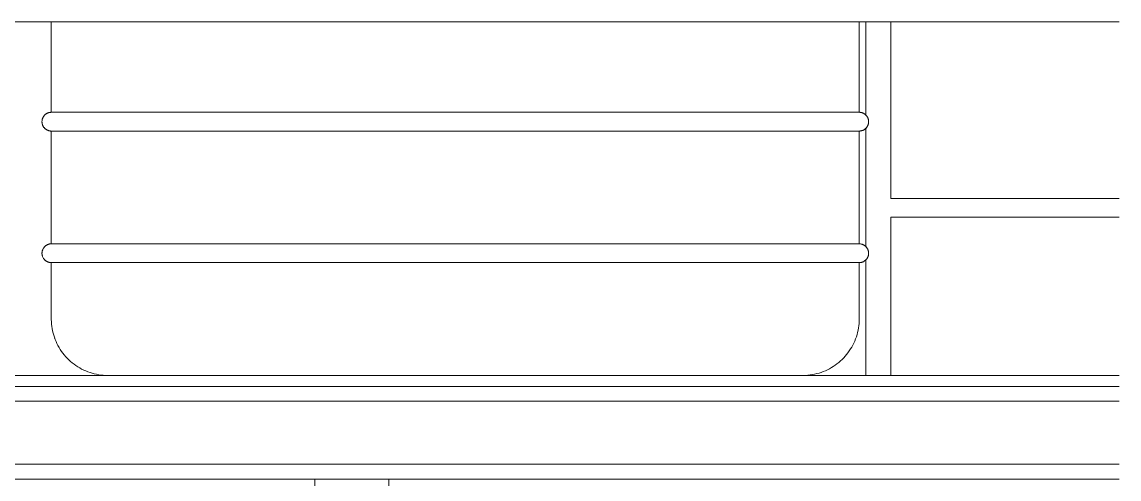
# Model space of a CAD drawing. Header units: inches. Extents: x 22 to 382261, y 22 to 371281.
# Drawn here: x 179975 to 181458, y 147031 to 147648 of the extents above; entities that cross this region are included whole.
import ezdxf

# ---------------------------------------------------------------- set-up
doc = ezdxf.new("R2010")
doc.units = ezdxf.units.IN
doc.header["$MEASUREMENT"] = 0
doc.layers.add('P-PIPE', color=3, linetype='Continuous', lineweight=9)

# ---------------------------------------------------------------- blocks, each defined once
blk = doc.blocks.new('96M_High_Galvanize_Water_Tank_Frame_22788 - 96M_High_Galvanize_Water_Tank_Frame_22788-498790-Approach Elevation')
at = {"layer": 'P-PIPE'}
for p, q in [((11216.8, 7357.7), (9544.3, 7357.7)), ((9773.2, 7357.7), (9773.2, 7235.6)), ((9773.2, 7357.7), (9773.2, 7235.6)), ((10865.4, 7235.6), (10865.4, 7357.7)), ((10865.4, 7235.6), (10865.4, 7357.7)), ((10874.3, 7357.7), (10874.3, 7231)), ((10908.2, 7119), (10908.2, 7357.7)), ((9773.2, 7235.6), (9773.7, 7235.6)), ((9774.8, 7235.6), (9773.2, 7235.6)), ((10319.3, 7235.6), (9773.2, 7235.6)), ((10865.4, 7235.6), (10319.3, 7235.6)), ((10865.4, 7235.6), (10863.9, 7235.6)), ((10865.4, 7235.6), (10865, 7235.6)), ((9773.2, 7210.2), (9773.7, 7210.2)), ((9773.2, 7210.2), (9773.2, 7057.8)), ((9774.8, 7210.2), (9773.2, 7210.2)), ((9773.2, 7210.2), (9773.2, 7057.8)), ((10319.3, 7210.2), (9773.2, 7210.2)), ((10865.4, 7210.2), (10319.3, 7210.2)), ((10865.4, 7210.2), (10863.9, 7210.2)), ((10865.4, 7210.2), (10865, 7210.2)), ((10865.4, 7057.8), (10865.4, 7210.2)), ((10865.4, 7057.8), (10865.4, 7210.2)), ((10874.3, 7214.2), (10874.3, 7053.2)), ((10875.1, 7214.6), (10874.7, 7214.3)), ((10876.3, 7216.3), (10876, 7215.8)), ((11216.8, 7119), (10908.2, 7119)), ((10908.2, 6880), (10908.2, 7094)), ((10908.2, 7094), (11216.8, 7094)), ((9773.2, 7057.8), (9773.7, 7057.8)), ((9774.8, 7057.8), (9773.2, 7057.8)), ((10319.3, 7057.8), (9773.2, 7057.8)), ((10865.4, 7057.8), (10319.3, 7057.8)), ((10865.4, 7057.8), (10863.9, 7057.8)), ((10865.4, 7057.8), (10865, 7057.8)), ((9773.2, 7032.4), (9773.7, 7032.4)), ((9773.2, 7032.4), (9773.2, 6956.2)), ((9774.8, 7032.4), (9773.2, 7032.4)), ((9773.2, 7032.4), (9773.2, 6956.2)), ((10319.3, 7032.4), (9773.2, 7032.4)), ((10865.4, 7032.4), (10319.3, 7032.4)), ((10865.4, 7032.4), (10863.9, 7032.4)), ((10865.4, 7032.4), (10865, 7032.4)), ((10865.4, 6956.2), (10865.4, 7032.4)), ((10865.4, 6956.2), (10865.4, 7032.4)), ((10874.3, 7036.4), (10874.3, 6880)), ((10875.1, 7036.8), (10874.7, 7036.5)), ((10876.3, 7038.5), (10876, 7038)), ((9569.3, 6880), (11216.8, 6880)), ((9569.3, 6865), (11216.8, 6865)), ((11216.8, 6865), (9569.3, 6865)), ((9569.3, 6845), (11216.8, 6845)), ((11216.8, 6760), (9569.3, 6760)), ((9569.3, 6740), (11216.8, 6740)), ((10229.3, 6740), (10129.3, 6740)), ((10129.3, 6740), (10129.3, 6720)), ((10229.3, 6720), (10229.3, 6740))]:
    blk.add_line(p, q, dxfattribs=at)
at = {"layer": 'P-PIPE', "flags": 128}
for points in [[(9773.2, 7210.2), (9772.7, 7210.2), (9772.2, 7210.2), (9771.7, 7210.3), (9771.2, 7210.4), (9770.7, 7210.5), (9770.2, 7210.6), (9769.7, 7210.7), (9769.2, 7210.8), (9768.8, 7211), (9768.3, 7211.2), (9767.8, 7211.4), (9767.4, 7211.6), (9766.9, 7211.9), (9766.5, 7212.1), (9766.1, 7212.4), (9765.6, 7212.7), (9765.2, 7213), (9764.9, 7213.4), (9764.5, 7213.7), (9764.1, 7214.1), (9763.8, 7214.4), (9763.4, 7214.8), (9763.1, 7215.2), (9762.8, 7215.6), (9762.5, 7216), (9762.3, 7216.5), (9762, 7216.9), (9761.8, 7217.4), (9761.6, 7217.8), (9761.4, 7218.3), (9761.2, 7218.8), (9761.1, 7219.3), (9760.9, 7219.7), (9760.8, 7220.2), (9760.7, 7220.7), (9760.6, 7221.2), (9760.6, 7221.7), (9760.5, 7222.3), (9760.5, 7222.8), (9760.5, 7223.3), (9760.6, 7223.8), (9760.6, 7224.3), (9760.7, 7224.8), (9760.8, 7225.3), (9760.9, 7225.8), (9761, 7226.3), (9761.1, 7226.8), (9761.3, 7227.2), (9761.5, 7227.7), (9761.7, 7228.2), (9761.9, 7228.6), (9762.1, 7229.1), (9762.4, 7229.5), (9762.7, 7230), (9763, 7230.4), (9763.3, 7230.8), (9763.6, 7231.2), (9763.9, 7231.5), (9764.3, 7231.9), (9764.6, 7232.3), (9765, 7232.6), (9765.4, 7232.9), (9765.8, 7233.2), (9766.2, 7233.5), (9766.7, 7233.8), (9767.1, 7234), (9767.6, 7234.3), (9768, 7234.5), (9768.5, 7234.7), (9769, 7234.9), (9769.5, 7235), (9769.9, 7235.2), (9770.4, 7235.3), (9770.9, 7235.4), (9771.4, 7235.5), (9771.9, 7235.5), (9772.4, 7235.6), (9773, 7235.6), (9773.2, 7235.6)], [(9773.2, 7210.2), (9772.7, 7210.2), (9772.2, 7210.2), (9771.7, 7210.3), (9771.2, 7210.4), (9770.7, 7210.5), (9770.2, 7210.6), (9769.7, 7210.7), (9769.2, 7210.8), (9768.8, 7211), (9768.3, 7211.2), (9767.8, 7211.4), (9767.4, 7211.6), (9766.9, 7211.9), (9766.5, 7212.1), (9766.1, 7212.4), (9765.6, 7212.7), (9765.2, 7213), (9764.9, 7213.4), (9764.5, 7213.7), (9764.1, 7214.1), (9763.8, 7214.4), (9763.4, 7214.8), (9763.1, 7215.2), (9762.8, 7215.6), (9762.5, 7216), (9762.3, 7216.5), (9762, 7216.9), (9761.8, 7217.4), (9761.6, 7217.8), (9761.4, 7218.3), (9761.2, 7218.8), (9761.1, 7219.3), (9760.9, 7219.7), (9760.8, 7220.2), (9760.7, 7220.7), (9760.6, 7221.2), (9760.6, 7221.7), (9760.5, 7222.3), (9760.5, 7222.8), (9760.5, 7223.3), (9760.6, 7223.8), (9760.6, 7224.3)], [(9760.8, 7225.3), (9760.9, 7225.8), (9761, 7226.3), (9761.1, 7226.8)], [(9766.2, 7233.5), (9766.7, 7233.8), (9767.1, 7234), (9767.6, 7234.3), (9768, 7234.5), (9768.5, 7234.7), (9769, 7234.9), (9769.5, 7235), (9769.9, 7235.2), (9770.4, 7235.3), (9770.9, 7235.4), (9771.4, 7235.5), (9771.9, 7235.5), (9772.4, 7235.6), (9773, 7235.6), (9773.2, 7235.6)], [(9773.9, 7235.6), (9773.3, 7235.6), (9773.2, 7235.6)], [(10319.3, 7235.6), (10297.5, 7235.6), (10275.7, 7235.6), (10254, 7235.6), (10232.3, 7235.6), (10210.8, 7235.6), (10189.5, 7235.6), (10168.4, 7235.6), (10147.5, 7235.6), (10126.9, 7235.6), (10106.7, 7235.6), (10086.7, 7235.6), (10067.1, 7235.6), (10048, 7235.6), (10029.2, 7235.6), (10011, 7235.6), (9993.2, 7235.6), (9975.9, 7235.6), (9959.2, 7235.6), (9943.1, 7235.6), (9927.6, 7235.6), (9912.7, 7235.6), (9898.4, 7235.6), (9884.8, 7235.6), (9872, 7235.6), (9859.8, 7235.6), (9848.4, 7235.6), (9837.7, 7235.6), (9827.8, 7235.6), (9818.7, 7235.6), (9810.3, 7235.6), (9802.8, 7235.6), (9796.2, 7235.6), (9790.3, 7235.6), (9785.3, 7235.6), (9781.2, 7235.6), (9777.9, 7235.6), (9775.5, 7235.6), (9773.9, 7235.6), (9773.3, 7235.6), (9773.2, 7235.6)], [(9773.2, 7235.6), (9773.7, 7235.6), (9775, 7235.6), (9777.2, 7235.6)], [(10865.4, 7235.6), (10865, 7235.6), (10863.7, 7235.6), (10861.5, 7235.6), (10858.5, 7235.6), (10854.5, 7235.6), (10849.8, 7235.6), (10844.2, 7235.6), (10837.7, 7235.6), (10830.4, 7235.6), (10822.3, 7235.6), (10813.4, 7235.6), (10803.7, 7235.6), (10793.2, 7235.6), (10782, 7235.6), (10770, 7235.6), (10757.3, 7235.6), (10744, 7235.6), (10729.9, 7235.6), (10715.2, 7235.6), (10699.8, 7235.6), (10683.8, 7235.6), (10667.3, 7235.6), (10650.2, 7235.6), (10632.5, 7235.6), (10614.4, 7235.6), (10595.8, 7235.6), (10576.7, 7235.6), (10557.3, 7235.6), (10537.4, 7235.6), (10517.2, 7235.6), (10496.7, 7235.6), (10475.9, 7235.6), (10454.9, 7235.6), (10433.6, 7235.6), (10412.1, 7235.6), (10390.5, 7235.6), (10368.8, 7235.6), (10347.1, 7235.6), (10325.2, 7235.6), (10319.3, 7235.6)], [(10860.8, 7235.6), (10863.2, 7235.6), (10864.7, 7235.6), (10865.4, 7235.6), (10865.4, 7235.6)], [(10864.7, 7235.6), (10865.4, 7235.6), (10865.4, 7235.6)], [(10865.4, 7235.6), (10865.9, 7235.6), (10866.4, 7235.6), (10866.9, 7235.5), (10867.4, 7235.4), (10867.9, 7235.3), (10868.4, 7235.2), (10868.9, 7235.1), (10869.4, 7235), (10869.9, 7234.8), (10870.4, 7234.6), (10870.8, 7234.4), (10871.3, 7234.2), (10871.7, 7233.9), (10872.2, 7233.7), (10872.6, 7233.4), (10873, 7233.1), (10873.4, 7232.8), (10873.8, 7232.4), (10874.2, 7232.1), (10874.5, 7231.7), (10874.9, 7231.4), (10875.2, 7231)], [(10865.4, 7235.6), (10865.9, 7235.6), (10866.4, 7235.6), (10866.9, 7235.5), (10867.4, 7235.4), (10867.9, 7235.3), (10868.4, 7235.2), (10868.9, 7235.1), (10869.4, 7235), (10869.9, 7234.8), (10870.4, 7234.6), (10870.8, 7234.4), (10871.3, 7234.2), (10871.7, 7233.9), (10872.2, 7233.7), (10872.6, 7233.4), (10873, 7233.1), (10873.4, 7232.8), (10873.8, 7232.4), (10874.2, 7232.1), (10874.5, 7231.7), (10874.9, 7231.4), (10875.2, 7231), (10875.5, 7230.6), (10875.8, 7230.2), (10876.1, 7229.8), (10876.4, 7229.3), (10876.6, 7228.9), (10876.9, 7228.4), (10877.1, 7228), (10877.3, 7227.5), (10877.4, 7227), (10877.6, 7226.5), (10877.7, 7226.1), (10877.8, 7225.6), (10877.9, 7225.1), (10878, 7224.6), (10878.1, 7224.1), (10878.1, 7223.5), (10878.1, 7223), (10878.1, 7222.5), (10878.1, 7222), (10878, 7221.5), (10878, 7221), (10877.9, 7220.5), (10877.8, 7220), (10877.7, 7219.5), (10877.5, 7219), (10877.4, 7218.6), (10877.2, 7218.1), (10877, 7217.6), (10876.8, 7217.2), (10876.5, 7216.7), (10876.3, 7216.3), (10876, 7215.8), (10875.7, 7215.4), (10875.4, 7215), (10875.1, 7214.6), (10874.7, 7214.3), (10874.4, 7213.9), (10874, 7213.5), (10873.6, 7213.2), (10873.2, 7212.9), (10872.8, 7212.6), (10872.4, 7212.3), (10872, 7212), (10871.5, 7211.8), (10871.1, 7211.5), (10870.6, 7211.3), (10870.2, 7211.1), (10869.7, 7210.9), (10869.2, 7210.8), (10868.7, 7210.6), (10868.2, 7210.5), (10867.7, 7210.4), (10867.2, 7210.3), (10866.7, 7210.3), (10866.2, 7210.2), (10865.7, 7210.2), (10865.4, 7210.2)], [(10878.1, 7224.1), (10878.1, 7223.5), (10878.1, 7223), (10878.1, 7222.5), (10878.1, 7222), (10878, 7221.5), (10878, 7221), (10877.9, 7220.5), (10877.8, 7220), (10877.7, 7219.5), (10877.5, 7219), (10877.4, 7218.6), (10877.2, 7218.1), (10877, 7217.6), (10876.8, 7217.2), (10876.5, 7216.7)], [(10877.4, 7227), (10877.6, 7226.5), (10877.7, 7226.1), (10877.8, 7225.6)], [(9773.9, 7210.2), (9773.3, 7210.2), (9773.2, 7210.2)], [(9777.9, 7210.2), (9775.5, 7210.2), (9773.9, 7210.2), (9773.3, 7210.2), (9773.2, 7210.2)], [(9773.2, 7210.2), (9773.7, 7210.2), (9775, 7210.2), (9777.2, 7210.2), (9780.2, 7210.2), (9784.1, 7210.2), (9788.9, 7210.2), (9794.5, 7210.2), (9800.9, 7210.2), (9808.2, 7210.2), (9816.3, 7210.2), (9825.2, 7210.2), (9834.9, 7210.2), (9845.4, 7210.2), (9856.6, 7210.2), (9868.6, 7210.2), (9881.3, 7210.2), (9894.7, 7210.2), (9908.8, 7210.2), (9923.5, 7210.2), (9938.9, 7210.2), (9954.8, 7210.2), (9971.4, 7210.2), (9988.5, 7210.2), (10006.1, 7210.2), (10024.3, 7210.2), (10042.9, 7210.2), (10061.9, 7210.2), (10081.4, 7210.2), (10101.2, 7210.2), (10121.4, 7210.2), (10142, 7210.2), (10162.8, 7210.2), (10183.8, 7210.2), (10205.1, 7210.2), (10226.5, 7210.2), (10248.1, 7210.2), (10269.8, 7210.2), (10291.6, 7210.2), (10313.4, 7210.2), (10319.3, 7210.2)], [(10319.3, 7210.2), (10341.2, 7210.2), (10363, 7210.2), (10384.7, 7210.2), (10406.3, 7210.2), (10427.8, 7210.2), (10449.1, 7210.2), (10470.2, 7210.2), (10491.1, 7210.2), (10511.7, 7210.2), (10532, 7210.2), (10551.9, 7210.2), (10571.5, 7210.2), (10590.7, 7210.2), (10609.4, 7210.2), (10627.7, 7210.2), (10645.5, 7210.2), (10662.7, 7210.2), (10679.4, 7210.2), (10695.5, 7210.2), (10711.1, 7210.2), (10726, 7210.2), (10740.2, 7210.2), (10753.8, 7210.2), (10766.7, 7210.2), (10778.9, 7210.2), (10790.3, 7210.2), (10801, 7210.2), (10810.9, 7210.2), (10820, 7210.2), (10828.3, 7210.2), (10835.8, 7210.2), (10842.5, 7210.2), (10848.3, 7210.2), (10853.3, 7210.2), (10857.5, 7210.2), (10860.8, 7210.2), (10863.2, 7210.2), (10864.7, 7210.2), (10865.4, 7210.2), (10865.4, 7210.2)], [(10865.4, 7210.2), (10865, 7210.2), (10863.7, 7210.2), (10861.5, 7210.2)], [(10864.7, 7210.2), (10865.4, 7210.2), (10865.4, 7210.2)], [(10868.2, 7210.5), (10867.7, 7210.4), (10867.2, 7210.3), (10866.7, 7210.3), (10866.2, 7210.2), (10865.7, 7210.2), (10865.4, 7210.2)], [(9773.2, 7032.4), (9772.7, 7032.4), (9772.2, 7032.4), (9771.7, 7032.5), (9771.2, 7032.6), (9770.7, 7032.7), (9770.2, 7032.8), (9769.7, 7032.9), (9769.2, 7033), (9768.8, 7033.2), (9768.3, 7033.4), (9767.8, 7033.6), (9767.4, 7033.8), (9766.9, 7034.1), (9766.5, 7034.3), (9766.1, 7034.6), (9765.6, 7034.9), (9765.2, 7035.2), (9764.9, 7035.6), (9764.5, 7035.9), (9764.1, 7036.3), (9763.8, 7036.6), (9763.4, 7037), (9763.1, 7037.4), (9762.8, 7037.8), (9762.5, 7038.2), (9762.3, 7038.7), (9762, 7039.1), (9761.8, 7039.6), (9761.6, 7040), (9761.4, 7040.5), (9761.2, 7041), (9761.1, 7041.5), (9760.9, 7041.9), (9760.8, 7042.4), (9760.7, 7042.9), (9760.6, 7043.4), (9760.6, 7043.9), (9760.5, 7044.5), (9760.5, 7045), (9760.5, 7045.5), (9760.6, 7046), (9760.6, 7046.5), (9760.7, 7047), (9760.8, 7047.5), (9760.9, 7048), (9761, 7048.5), (9761.1, 7049), (9761.3, 7049.4), (9761.5, 7049.9), (9761.7, 7050.4), (9761.9, 7050.8), (9762.1, 7051.3), (9762.4, 7051.7), (9762.7, 7052.2), (9763, 7052.6), (9763.3, 7053), (9763.6, 7053.4), (9763.9, 7053.7), (9764.3, 7054.1), (9764.6, 7054.5), (9765, 7054.8), (9765.4, 7055.1), (9765.8, 7055.4), (9766.2, 7055.7), (9766.7, 7056), (9767.1, 7056.2), (9767.6, 7056.5), (9768, 7056.7), (9768.5, 7056.9), (9769, 7057.1), (9769.5, 7057.2), (9769.9, 7057.4), (9770.4, 7057.5), (9770.9, 7057.6), (9771.4, 7057.7), (9771.9, 7057.7), (9772.4, 7057.8), (9773, 7057.8), (9773.2, 7057.8)], [(9773.2, 7032.4), (9772.7, 7032.4), (9772.2, 7032.4), (9771.7, 7032.5), (9771.2, 7032.6), (9770.7, 7032.7), (9770.2, 7032.8), (9769.7, 7032.9), (9769.2, 7033), (9768.8, 7033.2), (9768.3, 7033.4), (9767.8, 7033.6), (9767.4, 7033.8), (9766.9, 7034.1), (9766.5, 7034.3), (9766.1, 7034.6), (9765.6, 7034.9), (9765.2, 7035.2), (9764.9, 7035.6), (9764.5, 7035.9), (9764.1, 7036.3), (9763.8, 7036.6), (9763.4, 7037), (9763.1, 7037.4), (9762.8, 7037.8), (9762.5, 7038.2), (9762.3, 7038.7), (9762, 7039.1), (9761.8, 7039.6), (9761.6, 7040), (9761.4, 7040.5), (9761.2, 7041), (9761.1, 7041.5), (9760.9, 7041.9), (9760.8, 7042.4), (9760.7, 7042.9), (9760.6, 7043.4), (9760.6, 7043.9), (9760.5, 7044.5), (9760.5, 7045), (9760.5, 7045.5), (9760.6, 7046), (9760.6, 7046.5)], [(9760.8, 7047.5), (9760.9, 7048), (9761, 7048.5), (9761.1, 7049)], [(9766.2, 7055.7), (9766.7, 7056), (9767.1, 7056.2), (9767.6, 7056.5), (9768, 7056.7), (9768.5, 7056.9), (9769, 7057.1), (9769.5, 7057.2), (9769.9, 7057.4), (9770.4, 7057.5), (9770.9, 7057.6), (9771.4, 7057.7), (9771.9, 7057.7), (9772.4, 7057.8), (9773, 7057.8), (9773.2, 7057.8)], [(9773.9, 7057.8), (9773.3, 7057.8), (9773.2, 7057.8)], [(10319.3, 7057.8), (10297.5, 7057.8), (10275.7, 7057.8), (10254, 7057.8), (10232.3, 7057.8), (10210.8, 7057.8), (10189.5, 7057.8), (10168.4, 7057.8), (10147.5, 7057.8), (10126.9, 7057.8), (10106.7, 7057.8), (10086.7, 7057.8), (10067.1, 7057.8), (10048, 7057.8), (10029.2, 7057.8), (10011, 7057.8), (9993.2, 7057.8), (9975.9, 7057.8), (9959.2, 7057.8), (9943.1, 7057.8), (9927.6, 7057.8), (9912.7, 7057.8), (9898.4, 7057.8), (9884.8, 7057.8), (9872, 7057.8), (9859.8, 7057.8), (9848.4, 7057.8), (9837.7, 7057.8), (9827.8, 7057.8), (9818.7, 7057.8), (9810.3, 7057.8), (9802.8, 7057.8), (9796.2, 7057.8), (9790.3, 7057.8), (9785.3, 7057.8), (9781.2, 7057.8), (9777.9, 7057.8), (9775.5, 7057.8), (9773.9, 7057.8), (9773.3, 7057.8), (9773.2, 7057.8)], [(9773.2, 7057.8), (9773.7, 7057.8), (9775, 7057.8), (9777.2, 7057.8)], [(10865.4, 7057.8), (10865, 7057.8), (10863.7, 7057.8), (10861.5, 7057.8), (10858.5, 7057.8), (10854.5, 7057.8), (10849.8, 7057.8), (10844.2, 7057.8), (10837.7, 7057.8), (10830.4, 7057.8), (10822.3, 7057.8), (10813.4, 7057.8), (10803.7, 7057.8), (10793.2, 7057.8), (10782, 7057.8), (10770, 7057.8), (10757.3, 7057.8), (10744, 7057.8), (10729.9, 7057.8), (10715.2, 7057.8), (10699.8, 7057.8), (10683.8, 7057.8), (10667.3, 7057.8), (10650.2, 7057.8), (10632.5, 7057.8), (10614.4, 7057.8), (10595.8, 7057.8), (10576.7, 7057.8), (10557.3, 7057.8), (10537.4, 7057.8), (10517.2, 7057.8), (10496.7, 7057.8), (10475.9, 7057.8), (10454.9, 7057.8), (10433.6, 7057.8), (10412.1, 7057.8), (10390.5, 7057.8), (10368.8, 7057.8), (10347.1, 7057.8), (10325.2, 7057.8), (10319.3, 7057.8)], [(10860.8, 7057.8), (10863.2, 7057.8), (10864.7, 7057.8), (10865.4, 7057.8), (10865.4, 7057.8)], [(10864.7, 7057.8), (10865.4, 7057.8), (10865.4, 7057.8)], [(10865.4, 7057.8), (10865.9, 7057.8), (10866.4, 7057.8), (10866.9, 7057.7), (10867.4, 7057.6), (10867.9, 7057.5), (10868.4, 7057.4), (10868.9, 7057.3), (10869.4, 7057.2), (10869.9, 7057), (10870.4, 7056.8), (10870.8, 7056.6), (10871.3, 7056.4), (10871.7, 7056.1), (10872.2, 7055.9), (10872.6, 7055.6), (10873, 7055.3), (10873.4, 7055), (10873.8, 7054.6), (10874.2, 7054.3), (10874.5, 7053.9), (10874.9, 7053.6), (10875.2, 7053.2)], [(10865.4, 7057.8), (10865.9, 7057.8), (10866.4, 7057.8), (10866.9, 7057.7), (10867.4, 7057.6), (10867.9, 7057.5), (10868.4, 7057.4), (10868.9, 7057.3), (10869.4, 7057.2), (10869.9, 7057), (10870.4, 7056.8), (10870.8, 7056.6), (10871.3, 7056.4), (10871.7, 7056.1), (10872.2, 7055.9), (10872.6, 7055.6), (10873, 7055.3), (10873.4, 7055), (10873.8, 7054.6), (10874.2, 7054.3), (10874.5, 7053.9), (10874.9, 7053.6), (10875.2, 7053.2), (10875.5, 7052.8), (10875.8, 7052.4), (10876.1, 7052), (10876.4, 7051.5), (10876.6, 7051.1), (10876.9, 7050.6), (10877.1, 7050.2), (10877.3, 7049.7), (10877.4, 7049.2), (10877.6, 7048.7), (10877.7, 7048.3), (10877.8, 7047.8), (10877.9, 7047.3), (10878, 7046.8), (10878.1, 7046.3), (10878.1, 7045.7), (10878.1, 7045.2), (10878.1, 7044.7), (10878.1, 7044.2), (10878, 7043.7), (10878, 7043.2), (10877.9, 7042.7), (10877.8, 7042.2), (10877.7, 7041.7), (10877.5, 7041.2), (10877.4, 7040.8), (10877.2, 7040.3), (10877, 7039.8), (10876.8, 7039.4), (10876.5, 7038.9), (10876.3, 7038.5), (10876, 7038), (10875.7, 7037.6), (10875.4, 7037.2), (10875.1, 7036.8), (10874.7, 7036.5), (10874.4, 7036.1), (10874, 7035.7), (10873.6, 7035.4), (10873.2, 7035.1), (10872.8, 7034.8), (10872.4, 7034.5), (10872, 7034.2), (10871.5, 7034), (10871.1, 7033.7), (10870.6, 7033.5), (10870.2, 7033.3), (10869.7, 7033.1), (10869.2, 7033), (10868.7, 7032.8), (10868.2, 7032.7), (10867.7, 7032.6), (10867.2, 7032.5), (10866.7, 7032.5), (10866.2, 7032.4), (10865.7, 7032.4), (10865.4, 7032.4)], [(10878.1, 7046.3), (10878.1, 7045.7), (10878.1, 7045.2), (10878.1, 7044.7), (10878.1, 7044.2), (10878, 7043.7), (10878, 7043.2), (10877.9, 7042.7), (10877.8, 7042.2), (10877.7, 7041.7), (10877.5, 7041.2), (10877.4, 7040.8), (10877.2, 7040.3), (10877, 7039.8), (10876.8, 7039.4), (10876.5, 7038.9)], [(10877.4, 7049.2), (10877.6, 7048.7), (10877.7, 7048.3), (10877.8, 7047.8)], [(9773.9, 7032.4), (9773.3, 7032.4), (9773.2, 7032.4)], [(9777.9, 7032.4), (9775.5, 7032.4), (9773.9, 7032.4), (9773.3, 7032.4), (9773.2, 7032.4)], [(9773.2, 7032.4), (9773.7, 7032.4), (9775, 7032.4), (9777.2, 7032.4), (9780.2, 7032.4), (9784.1, 7032.4), (9788.9, 7032.4), (9794.5, 7032.4), (9800.9, 7032.4), (9808.2, 7032.4), (9816.3, 7032.4), (9825.2, 7032.4), (9834.9, 7032.4), (9845.4, 7032.4), (9856.6, 7032.4), (9868.6, 7032.4), (9881.3, 7032.4), (9894.7, 7032.4), (9908.8, 7032.4), (9923.5, 7032.4), (9938.9, 7032.4), (9954.8, 7032.4), (9971.4, 7032.4), (9988.5, 7032.4), (10006.1, 7032.4), (10024.3, 7032.4), (10042.9, 7032.4), (10061.9, 7032.4), (10081.4, 7032.4), (10101.2, 7032.4), (10121.4, 7032.4), (10142, 7032.4), (10162.8, 7032.4), (10183.8, 7032.4), (10205.1, 7032.4), (10226.5, 7032.4), (10248.1, 7032.4), (10269.8, 7032.4), (10291.6, 7032.4), (10313.4, 7032.4), (10319.3, 7032.4)], [(10319.3, 7032.4), (10341.2, 7032.4), (10363, 7032.4), (10384.7, 7032.4), (10406.3, 7032.4), (10427.8, 7032.4), (10449.1, 7032.4), (10470.2, 7032.4), (10491.1, 7032.4), (10511.7, 7032.4), (10532, 7032.4), (10551.9, 7032.4), (10571.5, 7032.4), (10590.7, 7032.4), (10609.4, 7032.4), (10627.7, 7032.4), (10645.5, 7032.4), (10662.7, 7032.4), (10679.4, 7032.4), (10695.5, 7032.4), (10711.1, 7032.4), (10726, 7032.4), (10740.2, 7032.4), (10753.8, 7032.4), (10766.7, 7032.4), (10778.9, 7032.4), (10790.3, 7032.4), (10801, 7032.4), (10810.9, 7032.4), (10820, 7032.4), (10828.3, 7032.4), (10835.8, 7032.4), (10842.5, 7032.4), (10848.3, 7032.4), (10853.3, 7032.4), (10857.5, 7032.4), (10860.8, 7032.4), (10863.2, 7032.4), (10864.7, 7032.4), (10865.4, 7032.4), (10865.4, 7032.4)], [(10865.4, 7032.4), (10865, 7032.4), (10863.7, 7032.4), (10861.5, 7032.4)], [(10864.7, 7032.4), (10865.4, 7032.4), (10865.4, 7032.4)], [(10868.2, 7032.7), (10867.7, 7032.6), (10867.2, 7032.5), (10866.7, 7032.5), (10866.2, 7032.4), (10865.7, 7032.4), (10865.4, 7032.4)], [(9777.4, 6931.5), (9776.4, 6934.4), (9775.6, 6937.3), (9774.9, 6940.3), (9774.3, 6943.2), (9773.9, 6946.3), (9773.5, 6949.3), (9773.3, 6952.3), (9773.2, 6955.4), (9773.2, 6956.2)], [(9849.4, 6880), (9846.4, 6880.1), (9843.3, 6880.2), (9840.3, 6880.5), (9837.3, 6881), (9834.3, 6881.5), (9831.3, 6882.2), (9828.4, 6883), (9825.5, 6883.9), (9822.6, 6884.9), (9819.8, 6886), (9817, 6887.3), (9814.2, 6888.6), (9811.6, 6890.1), (9808.9, 6891.6), (9806.4, 6893.3), (9803.9, 6895.1), (9801.5, 6896.9), (9799.2, 6898.9), (9796.9, 6901), (9794.8, 6903.1), (9792.7, 6905.3), (9790.7, 6907.6), (9788.8, 6910), (9787, 6912.5), (9785.3, 6915), (9783.7, 6917.6), (9782.2, 6920.3), (9780.8, 6923), (9779.6, 6925.8), (9778.4, 6928.6), (9777.4, 6931.5), (9776.4, 6934.4), (9775.6, 6937.3), (9774.9, 6940.3), (9774.3, 6943.2), (9773.9, 6946.3), (9773.5, 6949.3), (9773.3, 6952.3), (9773.2, 6955.4), (9773.2, 6956.2)], [(10865.4, 6956.2), (10865.4, 6953.2), (10865.2, 6950.1), (10864.9, 6947.1), (10864.5, 6944.1), (10863.9, 6941.1), (10863.2, 6938.1), (10862.5, 6935.1), (10861.6, 6932.2), (10860.5, 6929.4), (10859.4, 6926.5), (10858.2, 6923.7), (10856.8, 6921), (10855.4, 6918.3), (10853.8, 6915.7), (10852.1, 6913.2), (10850.3, 6910.7), (10848.5, 6908.3), (10846.5, 6906), (10844.5, 6903.7), (10842.3, 6901.5), (10840.1, 6899.5), (10837.8, 6897.5), (10835.4, 6895.6), (10832.9, 6893.8), (10830.4, 6892.1), (10827.8, 6890.5), (10825.1, 6889), (10822.4, 6887.6), (10819.7, 6886.3), (10816.8, 6885.2), (10814, 6884.1), (10811.1, 6883.2), (10808.1, 6882.4), (10805.2, 6881.7), (10802.2, 6881.1), (10799.2, 6880.7), (10796.1, 6880.3), (10793.1, 6880.1), (10790, 6880)], [(10865.4, 6956.2), (10865.4, 6953.2), (10865.2, 6950.1), (10864.9, 6947.1), (10864.5, 6944.1), (10863.9, 6941.1), (10863.2, 6938.1), (10862.5, 6935.1), (10861.6, 6932.2), (10860.5, 6929.4), (10859.4, 6926.5), (10858.2, 6923.7), (10856.8, 6921), (10855.4, 6918.3), (10853.8, 6915.7), (10852.1, 6913.2), (10850.3, 6910.7), (10848.5, 6908.3), (10846.5, 6906), (10844.5, 6903.7), (10842.3, 6901.5), (10840.1, 6899.5), (10837.8, 6897.5), (10835.4, 6895.6), (10832.9, 6893.8), (10830.4, 6892.1), (10827.8, 6890.5), (10825.1, 6889), (10822.4, 6887.6), (10819.7, 6886.3), (10816.8, 6885.2), (10814, 6884.1), (10811.1, 6883.2), (10808.1, 6882.4), (10805.2, 6881.7), (10802.2, 6881.1), (10799.2, 6880.7), (10796.1, 6880.3), (10793.1, 6880.1), (10790, 6880), (10790, 6880)], [(9849.4, 6880), (9846.4, 6880.1), (9843.3, 6880.2), (9840.3, 6880.5), (9837.3, 6881), (9834.3, 6881.5), (9831.3, 6882.2), (9828.4, 6883), (9825.5, 6883.9), (9822.6, 6884.9), (9819.8, 6886), (9817, 6887.3), (9814.2, 6888.6), (9811.6, 6890.1), (9808.9, 6891.6), (9806.4, 6893.3), (9803.9, 6895.1), (9801.5, 6896.9), (9799.2, 6898.9), (9796.9, 6901), (9794.8, 6903.1), (9792.7, 6905.3), (9790.7, 6907.6), (9788.8, 6910), (9787, 6912.5), (9785.3, 6915), (9783.7, 6917.6), (9782.2, 6920.3), (9780.8, 6923), (9779.6, 6925.8), (9778.4, 6928.6), (9777.7, 6930.5)]]:
    blk.add_lwpolyline(points, dxfattribs=at)

msp = doc.modelspace()

# ---------------------------------------------------------------- block references
at = {"layer": 'P-PIPE'}
msp.add_blockref('96M_High_Galvanize_Water_Tank_Frame_22788 - 96M_High_Galvanize_Water_Tank_Frame_22788-498790-Approach Elevation', (170241.2, 140290.7), dxfattribs=at)

doc.saveas('drawing.dxf')
